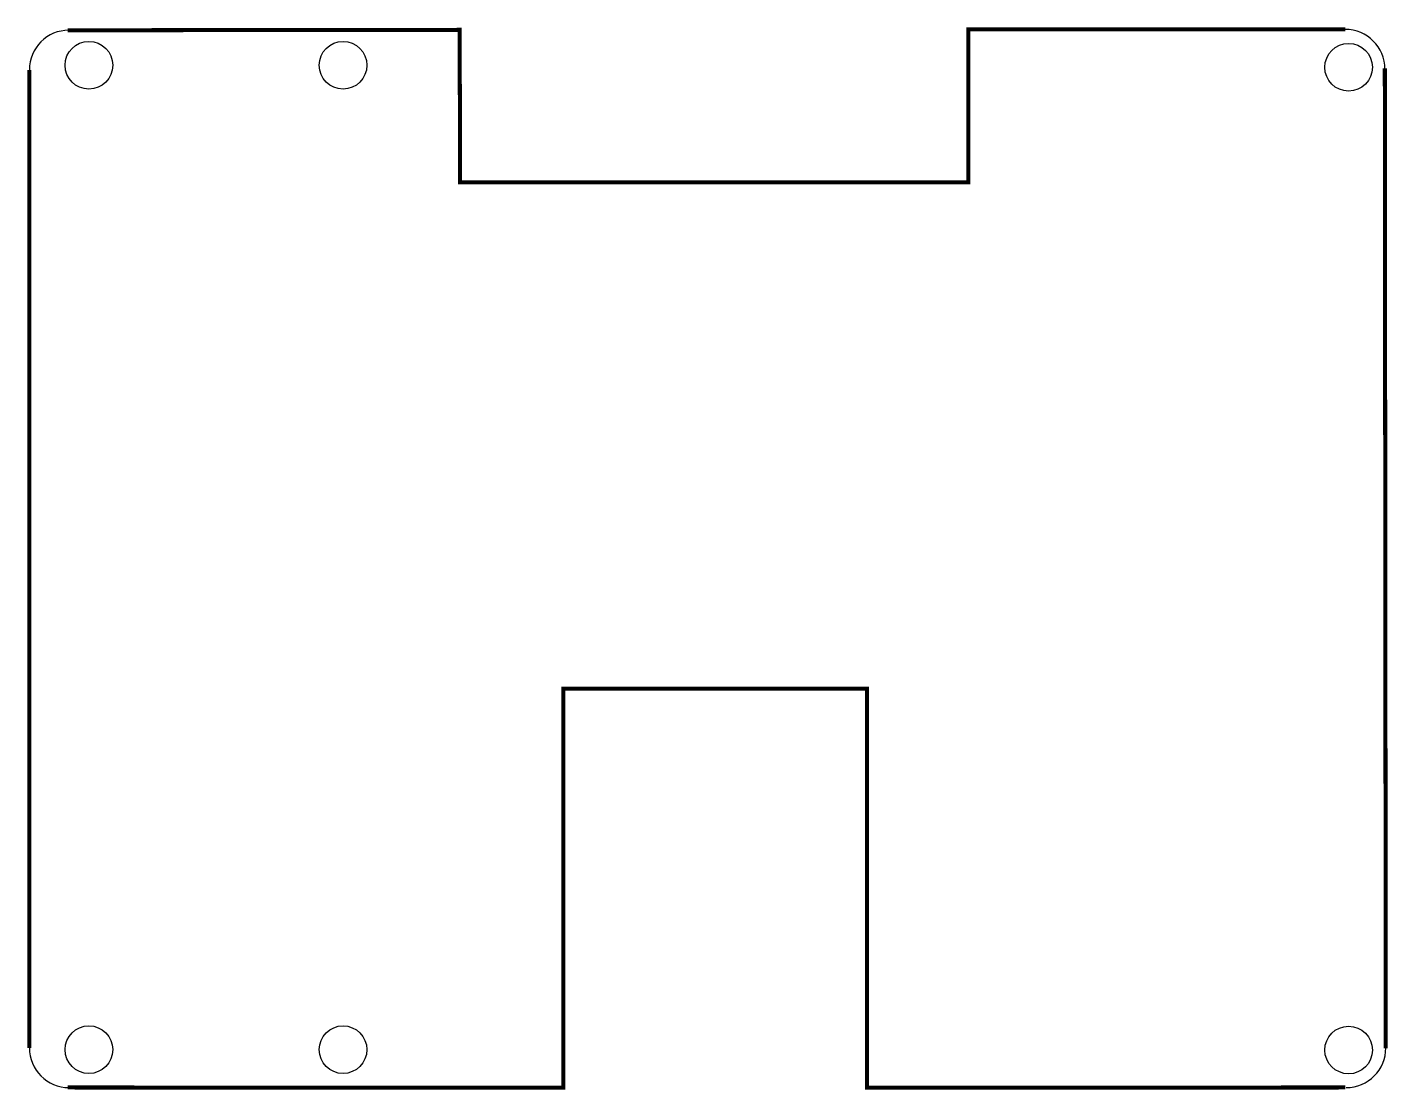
# Model space of a CAD drawing. Header units: millimetres. Extents: x 9.9 to 95.5, y -69.6 to -2.7.
import ezdxf

# ---------------------------------------------------------------- set-up
doc = ezdxf.new("R2010")
doc.units = ezdxf.units.MM
doc.layers.add('BoardOutLine', color=7, linetype='Continuous', true_color=0xff00ff)
doc.layers.add('Multi-Layer', color=7, linetype='Continuous', true_color=0xc0c0c0)

msp = doc.modelspace()

# ---------------------------------------------------------------- linework, layer by layer
at = {"layer": 'BoardOutLine', "const_width": 0.254}
for points in [[(12.407, -2.923), (37.095, -2.896), (37.125, -12.5), (69.125, -12.5), (69.127, -2.873), (92.861, -2.857)], [(10, -67), (9.992, -5.426)], [(95.354, -5.319), (95.413, -67.015)], [(92.876, -69.482), (62.75, -69.5), (62.75, -44.375), (43.625, -44.375), (43.625, -69.5), (12.404, -69.482)]]:
    msp.add_lwpolyline(points, dxfattribs=at)
at = {"layer": 'BoardOutLine'}
for centre, start, end in [((12.499, -5.418), 90, 180), ((92.86, -5.368), 0, 90), ((12.499, -66.987), 180, 270), ((92.916, -66.986), 270, 0)]:
    msp.add_arc(centre, 2.5, start, end, dxfattribs=at)
at = {"layer": 'Multi-Layer'}
for centre in [(13.75, -5.125), (29.752, -5.125), (93.074, -5.253), (13.75, -67.101), (29.752, -67.101), (93.074, -67.125)]:
    msp.add_circle(centre, 1.5, dxfattribs=at)

doc.saveas('drawing.dxf')
